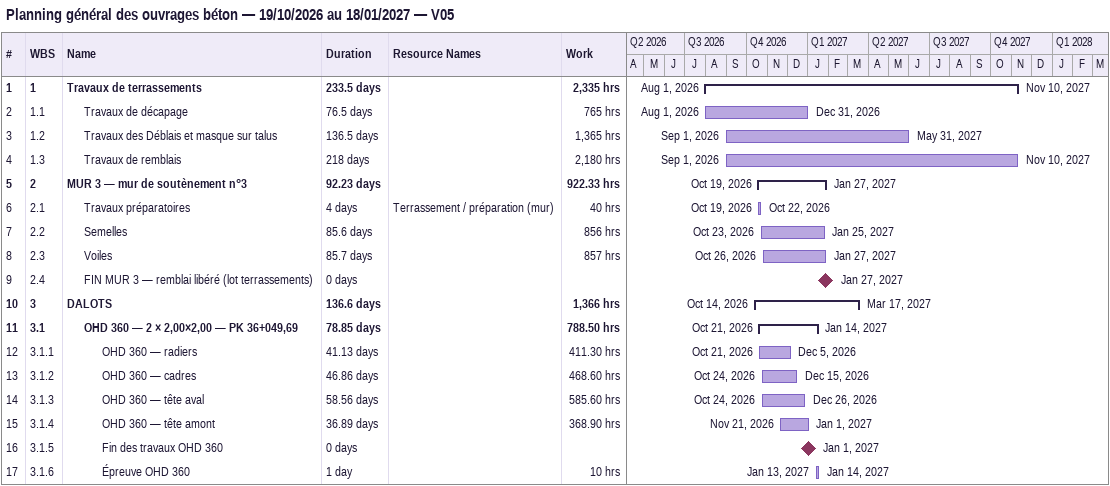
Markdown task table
Planning général des ouvrages béton — 19/10/2026 au 18/01/2027 — V05

| ID | WBS | Task | Duration | Start | Finish | Resources | Work (h) |
|---|---|---|---|---|---|---|---|
| 1 | 1 | **Travaux de terrassements** | 233.5d | 2026-08-01 | 2027-11-10 |  | 2335 |
| 2 | 1.1 | Travaux de décapage | 76.5d | 2026-08-01 | 2026-12-31 |  | 765 |
| 3 | 1.2 | Travaux des Déblais et masque sur talus | 136.5d | 2026-09-01 | 2027-05-31 |  | 1365 |
| 4 | 1.3 | Travaux de remblais | 218d | 2026-09-01 | 2027-11-10 |  | 2180 |
| 5 | 2 | **MUR 3 — mur de soutènement n°3** | 92.23d | 2026-10-19 | 2027-01-27 |  | 922.33 |
| 6 | 2.1 | Travaux préparatoires | 4d | 2026-10-19 | 2026-10-22 | Terrassement / préparation (mur) | 40 |
| 7 | 2.2 | Semelles | 85.6d | 2026-10-23 | 2027-01-25 |  | 856 |
| 8 | 2.3 | Voiles | 85.7d | 2026-10-26 | 2027-01-27 |  | 857 |
| 9 | 2.4 | FIN MUR 3 — remblai libéré (lot terrassements) | 0d | 2027-01-27 | 2027-01-27 |  |  |
| 10 | 3 | **DALOTS** | 136.6d | 2026-10-14 | 2027-03-17 |  | 1366 |
| 11 | 3.1 | **OHD 360 — 2 × 2,00×2,00 — PK 36+049,69** | 78.85d | 2026-10-21 | 2027-01-14 |  | 788.50 |
| 12 | 3.1.1 | OHD 360 — radiers | 41.13d | 2026-10-21 | 2026-12-05 |  | 411.30 |
| 13 | 3.1.2 | OHD 360 — cadres | 46.86d | 2026-10-24 | 2026-12-15 |  | 468.60 |
| 14 | 3.1.3 | OHD 360 — tête aval | 58.56d | 2026-10-24 | 2026-12-26 |  | 585.60 |
| 15 | 3.1.4 | OHD 360 — tête amont | 36.89d | 2026-11-21 | 2027-01-01 |  | 368.90 |
| 16 | 3.1.5 | Fin des travaux OHD 360 | 0d | 2027-01-01 | 2027-01-01 |  |  |
| 17 | 3.1.6 | Épreuve OHD 360 | 1d | 2027-01-13 | 2027-01-14 |  | 10 |
